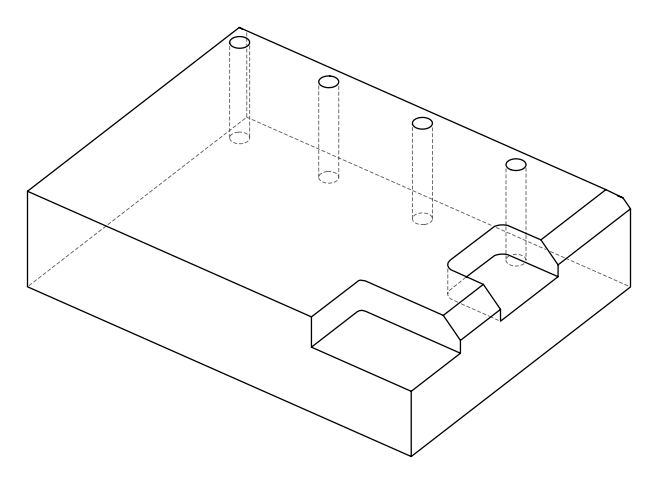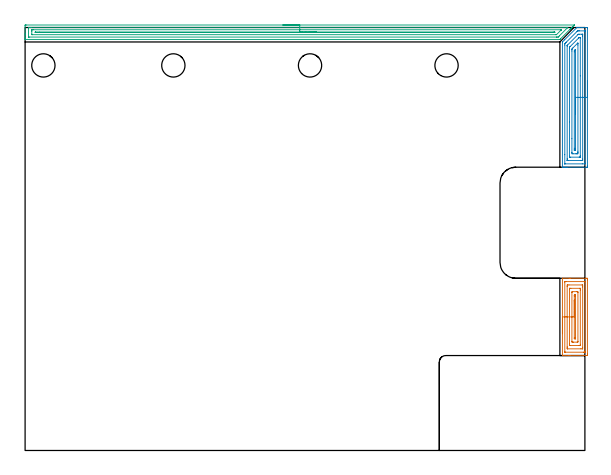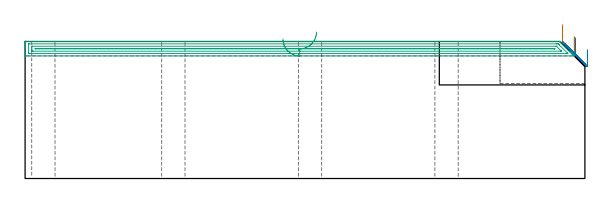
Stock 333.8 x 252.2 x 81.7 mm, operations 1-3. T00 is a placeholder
(PLAN: 17 operations, 11 tool changes, 76.3 min)
(1 AREA_MILL | FG_CHAMFER_SURFACE | UGT0205_001 | 2.43 min | 6716 mm3)
(2 AREA_MILL_1 | FG_CHAMFER_SURFACE_1 | UGT0205_001 | 4.09 min | 10048 mm3)
(3 AREA_MILL_2 | FG_CHAMFER_SURFACE_2 | UGT0205_001 | 10.5 min | 11899 mm3)
(4 MILL_CORNER_NOTCH_RECTANGULAR | CORNER_NOTCH_RECTANGULAR | NXT0201_008 | Follow Part, ap 1.5, ae 75% | 50.01 min | 126371 mm3)
(5 MILL_SLOT | SLOT_PARTIAL_RECTANGULAR | UGT0201_008 | Follow Part, ap 4, ae 75% | 6.32 min | 81200 mm3)
(6 SPOT_DRILL | STEP1HOLE | NXT0321_9005460120000 | 0.03 min | 13 mm3)
(7 SPOT_DRILL_1 | STEP1HOLE_1 | NXT0321_9005460120000 | 0.03 min | 11 mm3)
(8 SPOT_DRILL_2 | STEP1HOLE_2 | NXT0321_9005460120000 | 0.03 min | 18 mm3)
(9 SPOT_DRILL_3 | STEP1HOLE_3 | NXT0321_9005460120000 | 0.03 min | 2 mm3)
(10 DRILL_THROUGH_HOLE_INTO_CENTER | STEP1HOLE | NXT0301_042 | 0.35 min | 3199 mm3)
(11 DRILL_TO_ENLARGE_THROUGH_HOLE | STEP1HOLE | UGT0301_272 | 0.36 min | 9171 mm3)
(12 DRILL_THROUGH_HOLE_INTO_CENTER_1 | STEP1HOLE_1 | NXT0301_042 | 0.35 min | 3202 mm3)
(13 DRILL_TO_ENLARGE_THROUGH_HOLE_1 | STEP1HOLE_1 | UGT0301_272 | 0.36 min | 9172 mm3)
(14 DRILL_THROUGH_HOLE_INTO_CENTER_2 | STEP1HOLE_2 | NXT0301_042 | 0.35 min | 3210 mm3)
(15 DRILL_TO_ENLARGE_THROUGH_HOLE_2 | STEP1HOLE_2 | UGT0301_272 | 0.36 min | 9156 mm3)
(16 DRILL_THROUGH_HOLE_INTO_CENTER_3 | STEP1HOLE_3 | NXT0301_042 | 0.35 min | 3210 mm3)
(17 DRILL_TO_ENLARGE_THROUGH_HOLE_3 | STEP1HOLE_3 | UGT0301_272 | 0.36 min | 9154 mm3)
(TOOL UGT0205_001 | Chamfer Mill 20 x 3 x 45 deg. | D20 FL50 Z2)
(TOOL NXT0201_008 | ENDMILL 6mm [2P460-0600-NA 1630] | D6 FL26 Z6)
(TOOL UGT0201_008 | End Mill 16 mm | D16 FL32 Z4)
(TOOL NXT0321_9005460120000 | NC Spot Drill, 142deg, 12mm, Carbide, Uncoated | D12 PA142 FL30 Z2)
(TOOL NXT0301_042 | Carbide Drill 7.1mm [860.1-0710-057A1-MM 2214] | D7.1 PA140 FL85 Z2)
(TOOL UGT0301_272 | Twist Drill 13.9 mm | D13.9 PA118 FL108 Z2)
(OP 1 AREA_MILL)
G17 G21 G94 G90
T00 M6
G54
G17 G0 G90 X320.4 Y69.65 S1061 M3
G43 Z91.7 H0
G94 G1 Y69.688 Z90.828 F250.
Y69.802 Z89.963
Y69.991 Z89.112
Y70.253 Z88.28
Y70.587 Z87.474
Y70.99 Z86.7
Y71.458 Z85.964
Y71.99 Z85.272
Y72.579 Z84.629
Y73.222 Z84.039
Y73.914 Z83.508
Y74.65 Z83.04
Y75.424 Z82.637
Y76.23 Z82.303
Y77.062 Z82.041
Y77.914 Z81.852
Y78.778 Z81.738
Y79.65 Z81.7
Y102.648
X320.405 Y102.69 Z81.693
X320.499 Y102.7 Z81.6
X324.438 Z77.661
X325.213 Z76.88
X334.391 Z67.704
X334.882 Y102.696 Z67.213
X335.291 Y102.692 Z66.805
X335.294 Y102.619 Z66.803
X335.299 Y102.205 Z66.801
X335.3 Y101.785 Z66.8
Y57.559
X335.299 Y57.095 Z66.801
X335.294 Y56.68 Z66.803
X335.291 Y56.608 Z66.805
X334.882 Y56.6 Z67.213
X325.213 Z76.88
X324.438 Z77.661
X324.334 Z77.764
X320.496 Y56.601 Z81.602
X320.405 Y56.61 Z81.693
X320.4 Y56.652 Z81.7
Y79.65
X321.814 Z80.286
X321.815 Y100.436 Z80.285
X321.817 Y100.628 Z80.283
X321.819 Y100.675 Z80.281
X321.82 Y100.69 Z80.28
X321.877 Y100.693 Z80.223
X322.052 Y100.697 Z80.048
X322.314 Y100.7 Z79.786
X322.576 Z79.524
X333.742 Z68.358
X333.833 Y100.697 Z68.267
X333.868 Y100.693 Z68.232
X333.878 Y100.69 Z68.222
X333.88 Y100.679 Z68.22
X333.883 Y100.639 Z68.217
X333.885 Y100.555 Z68.215
Y58.864
X333.883 Y58.672 Z68.217
X333.881 Y58.625 Z68.219
X333.88 Y58.61 Z68.22
X333.823 Y58.607 Z68.277
X333.648 Y58.603 Z68.452
X333.386 Y58.6 Z68.714
X333.124 Z68.976
X321.958 Z80.142
X321.867 Y58.603 Z80.233
X321.832 Y58.607 Z80.268
X321.822 Y58.61 Z80.278
X321.82 Y58.621 Z80.28
X321.817 Y58.661 Z80.283
X321.815 Y58.745 Z80.285
X321.814 Y79.65 Z80.286
X323.228 Z78.872
X323.229 Y97.783 Z78.871
X323.23 Y98.009 Z78.87
X323.236 Y98.667 Z78.864
X323.425 Y98.697 Z78.675
X323.455 Y98.698 Z78.645
X324.301 Y98.7 Z77.799
X332.214 Y98.699 Z69.886
X332.245 Y98.696 Z69.855
X332.464 Y98.667 Z69.636
X332.468 Y98.443 Z69.632
X332.471 Y97.783 Z69.629
Y97.555
Y61.517
X332.47 Y61.291 Z69.63
X332.465 Y60.633 Z69.635
X332.275 Y60.603 Z69.825
X332.245 Y60.602 Z69.855
X331.399 Y60.6 Z70.701
X323.486 Y60.601 Z78.614
X323.455 Y60.604 Z78.645
X323.236 Y60.633 Z78.864
X323.232 Y60.857 Z78.868
X323.229 Y61.517 Z78.871
Y61.745
X323.228 Y79.65 Z78.872
X324.643 Z77.457
Y96.014
X324.645 Y96.585 Z77.455
X324.648 Y96.668 Z77.452
X324.649 Y96.686 Z77.451
X324.66 Y96.69 Z77.44
X324.702 Y96.694 Z77.398
X324.872 Y96.698 Z77.228
X325.213 Y96.7 Z76.887
X325.41 Z76.69
X330.685 Z71.415
X330.898 Y96.696 Z71.202
X331.004 Y96.693 Z71.096
X331.05 Y96.689 Z71.05
X331.052 Y96.657 Z71.048
X331.056 Y96.326 Z71.044
X331.057 Y96.014 Z71.043
Y95.44
Y63.286
X331.055 Y62.715 Z71.045
X331.052 Y62.632 Z71.048
X331.051 Y62.614 Z71.049
X331.04 Y62.61 Z71.06
X330.998 Y62.606 Z71.102
X330.828 Y62.602 Z71.272
X330.487 Y62.6 Z71.613
X330.29 Z71.81
X325.016 Z77.084
X324.802 Y62.603 Z77.298
X324.696 Y62.607 Z77.404
X324.65 Y62.611 Z77.45
X324.648 Y62.643 Z77.452
X324.644 Y62.974 Z77.456
X324.643 Y63.286 Z77.457
Y63.86
Y79.65
X326.057 Z76.043
X326.058 Y94.245 Z76.042
X326.059 Y94.278 Z76.041
X326.092 Y94.69 Z76.008
X326.52 Y94.699 Z75.58
X328.729 Y94.7 Z73.371
X329.157 Y94.699 Z72.943
X329.608 Y94.69 Z72.492
X329.641 Y94.245 Z72.459
X329.643 Y94.21 Z72.457
X329.642 Y65.055 Z72.458
X329.641 Y65.022 Z72.459
X329.608 Y64.61 Z72.492
X329.18 Y64.601 Z72.92
X326.971 Y64.6 Z75.129
X326.543 Y64.601 Z75.557
X326.092 Y64.61 Z76.008
X326.059 Y65.055 Z76.041
X326.058 Y65.09 Z76.042
X326.057 Y79.65 Z76.043
X327.471 Z74.629
Y91.972
X327.473 Y92.476 Z74.627
X327.476 Y92.665 Z74.624
X327.477 Y92.682 Z74.623
X327.495 Y92.69 Z74.605
X327.553 Y92.696 Z74.547
X327.628 Y92.699 Z74.472
X327.85 Y92.698 Z74.25
X328.073 Y92.694 Z74.027
X328.215 Y92.69 Z73.885
X328.222 Y92.602 Z73.878
X328.225 Y92.476 Z73.875
X328.228 Y92.095 Z73.872
X328.229 Y67.328 Z73.871
X328.227 Y66.824 Z73.873
X328.224 Y66.635 Z73.876
X328.223 Y66.618 Z73.877
X328.205 Y66.61 Z73.895
X328.147 Y66.604 Z73.953
X328.072 Y66.601 Z74.028
X327.85 Y66.602 Z74.25
X327.627 Y66.606 Z74.473
X327.485 Y66.61 Z74.615
X327.478 Y66.698 Z74.622
X327.475 Y66.824 Z74.625
X327.472 Y67.205 Z74.628
X327.471 Y79.65 Z74.629
Y80.522 Z74.667
Y81.387 Z74.781
Y82.238 Z74.97
Y83.07 Z75.232
Y83.876 Z75.566
Y84.65 Z75.969
Y85.386 Z76.437
Y86.078 Z76.968
Y86.721 Z77.558
Y87.31 Z78.201
Y87.842 Z78.893
Y88.31 Z79.629
Y88.713 Z80.403
Y89.047 Z81.209
Y89.309 Z82.041
Y89.498 Z82.892
Y89.612 Z83.757
Y89.65 Z84.629
G0 Z91.7
M5
M2
(OP 2 AREA_MILL_1)
G17 G21 G94 G90
T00 M6
G54
G17 G0 G90 X335.3 Y220.55 S1061 M3
G43 Z91.7 H0
Z76.8
G94 G1 Y220.512 Z75.928 F250.
Y220.398 Z75.064
Y220.209 Z74.212
Y219.947 Z73.38
Y219.613 Z72.574
Y219.21 Z71.8
Y218.742 Z71.064
Y218.21 Z70.372
Y217.621 Z69.729
Y216.978 Z69.14
Y216.286 Z68.608
Y215.55 Z68.14
Y214.776 Z67.737
Y213.97 Z67.403
Y213.138 Z67.141
Y212.286 Z66.952
Y211.422 Z66.838
Y210.55 Z66.8
X335.299 Y169.504 Z66.801
X335.296 Y169.084 Z66.802
X335.292 Y168.91 Z66.806
X334.882 Y168.9 Z67.215
X323.455 Z78.639
X322.886 Z79.211
X322.576 Z79.52
X322.007 Z80.089
X321.697 Z80.398
X321.077 Z81.023
X320.818 Z81.282
X320.694 Z81.405
X320.406 Y168.91 Z81.693
X320.4 Y169.057 Z81.7
Y243.566
X320.406 Y243.594 Z81.692
X320.424 Y243.625 Z81.674
X321.697 Y244.897 Z80.403
X328.879 Y252.081 Z73.217
X328.952 Y252.156 Z73.14
X328.998 Y252.19 Z73.093
X329.037 Y252.199 Z73.054
X329.479 Y252.2 Z72.621
X329.867 Z72.232
X330.487 Z71.608
X331.676 Z70.421
X332.245 Z69.849
X334.598 Z67.498
X334.882 Y252.197 Z67.214
X335.291 Y252.19 Z66.805
X335.296 Y252.016 Z66.802
X335.299 Y251.596 Z66.801
X335.3 Y210.55 Z66.8
X333.886 Z68.214
X333.885 Y171.408 Z68.215
X333.884 Y171.288 Z68.216
X333.879 Y170.912 Z68.221
X333.503 Y170.903 Z68.597
X332.245 Y170.9 Z69.855
X321.894 Y170.901 Z80.206
X321.866 Y170.903 Z80.234
X321.837 Y170.908 Z80.263
X321.821 Y170.912 Z80.279
X321.82 Y170.934 Z80.28
X321.815 Y171.168 Z80.285
X321.814 Y176.355 Z80.286
X321.815 Y241.781 Z80.285
X321.82 Y242.548 Z80.28
X321.932 Y242.673 Z80.168
X322.253 Y243.001 Z79.847
X322.576 Y243.326 Z79.524
X322.695 Y243.445 Z79.405
X329.062 Y249.812 Z73.038
X329.341 Y250.083 Z72.759
X329.431 Y250.169 Z72.669
X329.466 Y250.19 Z72.634
X329.513 Y250.194 Z72.587
X329.608 Y250.197 Z72.492
X330.105 Y250.2 Z71.995
X330.487 Z71.613
X333.621 Z68.479
X333.806 Y250.199 Z68.294
X333.834 Y250.197 Z68.266
X333.863 Y250.193 Z68.237
X333.879 Y250.188 Z68.221
X333.88 Y250.166 Z68.22
X333.885 Y249.932 Z68.215
X333.886 Y244.228 Z68.214
Y210.55
X332.472 Z69.628
X332.471 Y173.736 Z69.629
X332.469 Y173.073 Z69.631
X332.467 Y172.958 Z69.633
X332.465 Y172.91 Z69.635
X332.411 Y172.904 Z69.689
X332.245 Y172.902 Z69.855
X331.536 Y172.9 Z70.564
X323.625 Z78.475
X323.455 Y172.903 Z78.645
X323.285 Y172.908 Z78.815
X323.241 Y172.91 Z78.859
X323.235 Y172.937 Z78.865
X323.232 Y172.997 Z78.868
X323.23 Y173.073 Z78.87
X323.229 Y173.302 Z78.871
X323.228 Y173.965 Z78.872
X323.229 Y241.118 Z78.871
X323.232 Y241.348 Z78.868
X323.235 Y241.5 Z78.865
X323.242 Y241.531 Z78.858
X323.254 Y241.547 Z78.846
X323.285 Y241.582 Z78.815
X323.455 Y241.756 Z78.645
X329.667 Y247.967 Z72.433
X329.728 Y248.027 Z72.372
X329.882 Y248.171 Z72.218
X330.147 Y248.19 Z71.953
X330.319 Y248.198 Z71.781
X332.075 Y248.2 Z70.025
X332.245 Y248.197 Z69.855
X332.415 Y248.193 Z69.685
X332.459 Y248.19 Z69.641
X332.465 Y248.163 Z69.635
X332.468 Y248.104 Z69.632
X332.47 Y248.027 Z69.63
X332.471 Y247.798 Z69.629
X332.472 Y247.135 Z69.628
Y210.55
X331.057 Z71.043
Y175.75
X331.055 Y175.173 Z71.045
X331.052 Y174.978 Z71.048
X331.051 Y174.917 Z71.049
X331.01 Y174.91 Z71.09
X330.906 Y174.907 Z71.194
X330.487 Y174.9 Z71.613
X330.445 Z71.655
X325.171 Z76.929
X324.792 Y174.904 Z77.308
X324.697 Y174.907 Z77.403
X324.655 Y174.91 Z77.445
X324.65 Y174.938 Z77.45
X324.648 Y175.025 Z77.452
X324.644 Y175.435 Z77.456
X324.643 Y195.848 Z77.457
Y239.683
X324.644 Y239.996 Z77.456
X324.646 Y240.286 Z77.454
X324.65 Y240.43 Z77.45
X324.654 Y240.493 Z77.446
X324.688 Y240.529 Z77.412
X325.038 Y240.889 Z77.062
X329.997 Y245.848 Z72.103
X330.162 Y246.01 Z71.938
X330.294 Y246.137 Z71.806
X330.336 Y246.175 Z71.764
X330.383 Y246.19 Z71.717
X330.487 Y246.197 Z71.613
X330.53 Y246.199 Z71.57
X330.908 Y246.196 Z71.192
X331.003 Y246.193 Z71.097
X331.045 Y246.19 Z71.055
X331.05 Y246.162 Z71.05
X331.052 Y246.075 Z71.048
X331.056 Y245.665 Z71.044
X331.057 Y223.383 Z71.043
Y210.55
X329.643 Z72.457
Y178.427
X329.642 Y177.534 Z72.458
X329.641 Y177.501 Z72.459
X329.608 Y176.91 Z72.492
X329.351 Y176.903 Z72.749
X328.729 Y176.901 Z73.371
X328.475 Y176.9 Z73.625
X326.715 Y176.901 Z75.385
X326.092 Y176.91 Z76.008
X326.059 Y177.534 Z76.041
X326.058 Y177.569 Z76.042
X326.057 Y185.9 Z76.043
Y238.212
X326.059 Y239.104 Z76.041
X326.06 Y239.137 Z76.04
X326.092 Y239.482 Z76.008
X326.344 Y239.741 Z75.756
X326.595 Y239.996 Z75.505
X329.272 Y242.673 Z72.828
X329.444 Y242.84 Z72.656
X329.608 Y242.998 Z72.492
X329.639 Y242.673 Z72.461
X329.641 Y242.64 Z72.459
X329.643 Y241.781 Z72.457
Y210.55
X328.229 Z73.871
Y179.827
X328.228 Y179.319 Z73.872
X328.225 Y178.939 Z73.875
X328.222 Y178.916 Z73.878
X328.209 Y178.91 Z73.891
X328.159 Y178.905 Z73.941
X328.056 Y178.901 Z74.044
X327.602 Z74.498
X327.529 Y178.904 Z74.571
X327.488 Y178.91 Z74.612
X327.478 Y178.916 Z74.622
X327.476 Y178.935 Z74.624
X327.472 Y179.319 Z74.628
X327.471 Y179.704 Z74.629
Y180.211
X327.472 Y237.703 Z74.628
X327.476 Y238.212 Z74.624
X327.478 Y238.399 Z74.622
X327.563 Y238.503 Z74.537
X327.85 Y238.8 Z74.25
X328. Y238.952 Z74.1
X328.152 Y239.104 Z73.948
X328.181 Y239.129 Z73.919
X328.204 Y239.144 Z73.896
X328.223 Y239.153 Z73.877
X328.226 Y239.13 Z73.874
X328.227 Y239.104 Z73.873
X328.229 Y238.886 Z73.871
Y238.719
Y210.55
Y209.678 Z73.909
Y208.814 Z74.023
Y207.962 Z74.212
Y207.13 Z74.474
Y206.324 Z74.808
Y205.55 Z75.211
Y204.814 Z75.68
Y204.122 Z76.211
Y203.479 Z76.8
Y202.89 Z77.443
Y202.358 Z78.135
Y201.89 Z78.871
Y201.487 Z79.645
Y201.153 Z80.451
Y200.891 Z81.283
Y200.702 Z82.135
Y200.588 Z83.
Y200.55 Z83.871
G0 Z91.7
M5
M2
(OP 3 AREA_MILL_2)
G17 G21 G94 G90
T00 M6
G54
G17 G0 G90 X153.75 Y253.7 S1061 M3
G43 Z91.7 H0
Z83.1
G94 G1 X153.788 Z82.228 F250.
X153.902 Z81.364
X154.091 Z80.512
X154.353 Z79.68
X154.687 Z78.874
X155.09 Z78.1
X155.558 Z77.364
X156.089 Z76.672
X156.679 Z76.029
X157.322 Z75.44
X158.014 Z74.909
X158.75 Z74.44
X159.524 Z74.037
X160.33 Z73.703
X161.162 Z73.441
X162.013 Z73.252
X162.878 Z73.138
X163.75 Z73.1
X327.471 Y253.699 Z73.099
X327.483 Y253.694 Z73.103
X327.471 Y253.675 Z73.124
X327.336 Y253.536 Z73.263
X327.248 Y253.448 Z73.352
X327.041 Y253.241 Z73.559
X326.702 Y252.9 Z73.896
X326.218 Y252.418 Z74.382
X325.981 Y252.18 Z74.618
X325.828 Y252.025 Z74.77
X325.678 Y251.877 Z74.921
X325.534 Y251.733 Z75.065
X325.39 Y251.588 Z75.208
X325.249 Y251.448 Z75.349
X325.087 Y251.286 Z75.511
X324.952 Y251.15 Z75.646
X319.197 Y245.397 Z81.403
X318.935 Y245.136 Z81.66
X318.895 Y245.105 Z81.69
X318.831 Y245.1 Z81.7
X0.178
X0.01 Y245.102 Z81.688
X0.003 Y245.241 Z81.551
X0. Y245.388 Z81.411
Y245.641 Z81.159
Y246.337 Z80.458
Y247.56 Z79.236
Y248.087 Z78.707
Y248.699 Z78.096
Y253.074 Z73.723
X0.004 Y253.338 Z73.46
X0.01 Y253.693 Z73.105
X0.258 Y253.697 Z73.102
X0.625 Y253.7 Z73.1
X163.75
Y252.286 Z74.514
X323.118 Y252.285 Z74.515
X323.3
X323.484 Y252.282 Z74.518
X323.615 Y252.277 Z74.523
X323.556 Y252.212 Z74.588
X323.404 Y252.055 Z74.745
X323.3 Y251.949 Z74.851
X318.563 Y247.212 Z79.588
X318.251 Y246.904 Z79.896
X317.937 Y246.597 Z80.203
X317.842 Y246.521 Z80.279
X317.751 Y246.519 Z80.281
X317.043 Y246.515 Z80.285
X316.862 Y246.514 Z80.286
X2.412
X2.231 Y246.515 Z80.285
X2.058 Y246.519 Z80.281
X2.02 Y246.521 Z80.279
X2.01 Y246.54 Z80.26
X2.006 Y246.572 Z80.228
X2.001 Y246.74 Z80.06
Y251.991 Z74.809
X2.004 Y252.126 Z74.674
X2.01 Y252.233 Z74.567
X2.02 Y252.279 Z74.521
X2.057 Y252.281 Z74.519
X2.412 Y252.285 Z74.515
X2.593 Y252.286 Z74.514
X3.487
X163.75
Y250.872 Z75.928
X319.562 Y250.871 Z75.929
X319.623
X319.724 Y250.867 Z75.933
X319.746 Y250.865 Z75.935
X319.737 Y250.847 Z75.953
X319.724 Y250.825 Z75.975
X319.668 Y250.768 Z76.032
X319.614 Y250.713 Z76.087
X316.988 Y248.087 Z78.713
X316.896 Y247.997 Z78.803
X316.854 Y247.96 Z78.84
X316.835 Y247.945 Z78.855
X316.797 Y247.936 Z78.865
X316.474 Y247.93 Z78.87
X316.311 Y247.929 Z78.871
X4.362
X4.2 Y247.931 Z78.869
X4.039 Y247.935 Z78.865
X4.009 Y247.941 Z78.859
X4.005 Y247.97 Z78.83
X4.002 Y248.022 Z78.778
X4. Y248.087 Z78.713
Y248.283 Z78.517
Y250.033 Z76.767
X4.003 Y250.713 Z76.087
X4.006 Y250.81 Z75.99
X4.01 Y250.855 Z75.945
X4.044 Y250.866 Z75.934
X4.2 Y250.868 Z75.932
X4.932 Y250.871 Z75.929
X163.75 Y250.872 Z75.928
Y249.457 Z77.343
X315.255
X315.645 Y249.456 Z77.344
X315.76 Y249.454 Z77.346
X315.818 Y249.45 Z77.35
X315.883 Y249.443 Z77.357
X315.844 Y249.404 Z77.396
X315.796 Y249.357 Z77.443
X315.754 Y249.349 Z77.451
X315.643 Y249.347 Z77.453
X315.255 Y249.344 Z77.456
X314.867 Y249.343 Z77.457
X314.478
X6.376
X6.318 Y249.344 Z77.456
X6.201 Y249.347 Z77.453
X6.01 Y249.354 Z77.446
X6.009 Y249.4 Z77.4
X6.01 Y249.446 Z77.354
X6.201 Y249.453 Z77.347
X6.318 Y249.456 Z77.344
X8.669 Y249.457 Z77.343
X163.75
X164.621 Z77.381
X165.486 Z77.495
X166.338 Z77.683
X167.17 Z77.946
X167.976 Z78.28
X168.75 Z78.682
X169.486 Z79.151
X170.178 Z79.682
X170.821 Z80.272
X171.41 Z80.915
X171.941 Z81.607
X172.41 Z82.343
X172.813 Z83.116
X173.147 Z83.922
X173.409 Z84.754
X173.598 Z85.606
X173.712 Z86.471
X173.75 Z87.343
G0 Z91.7
M5
M2
